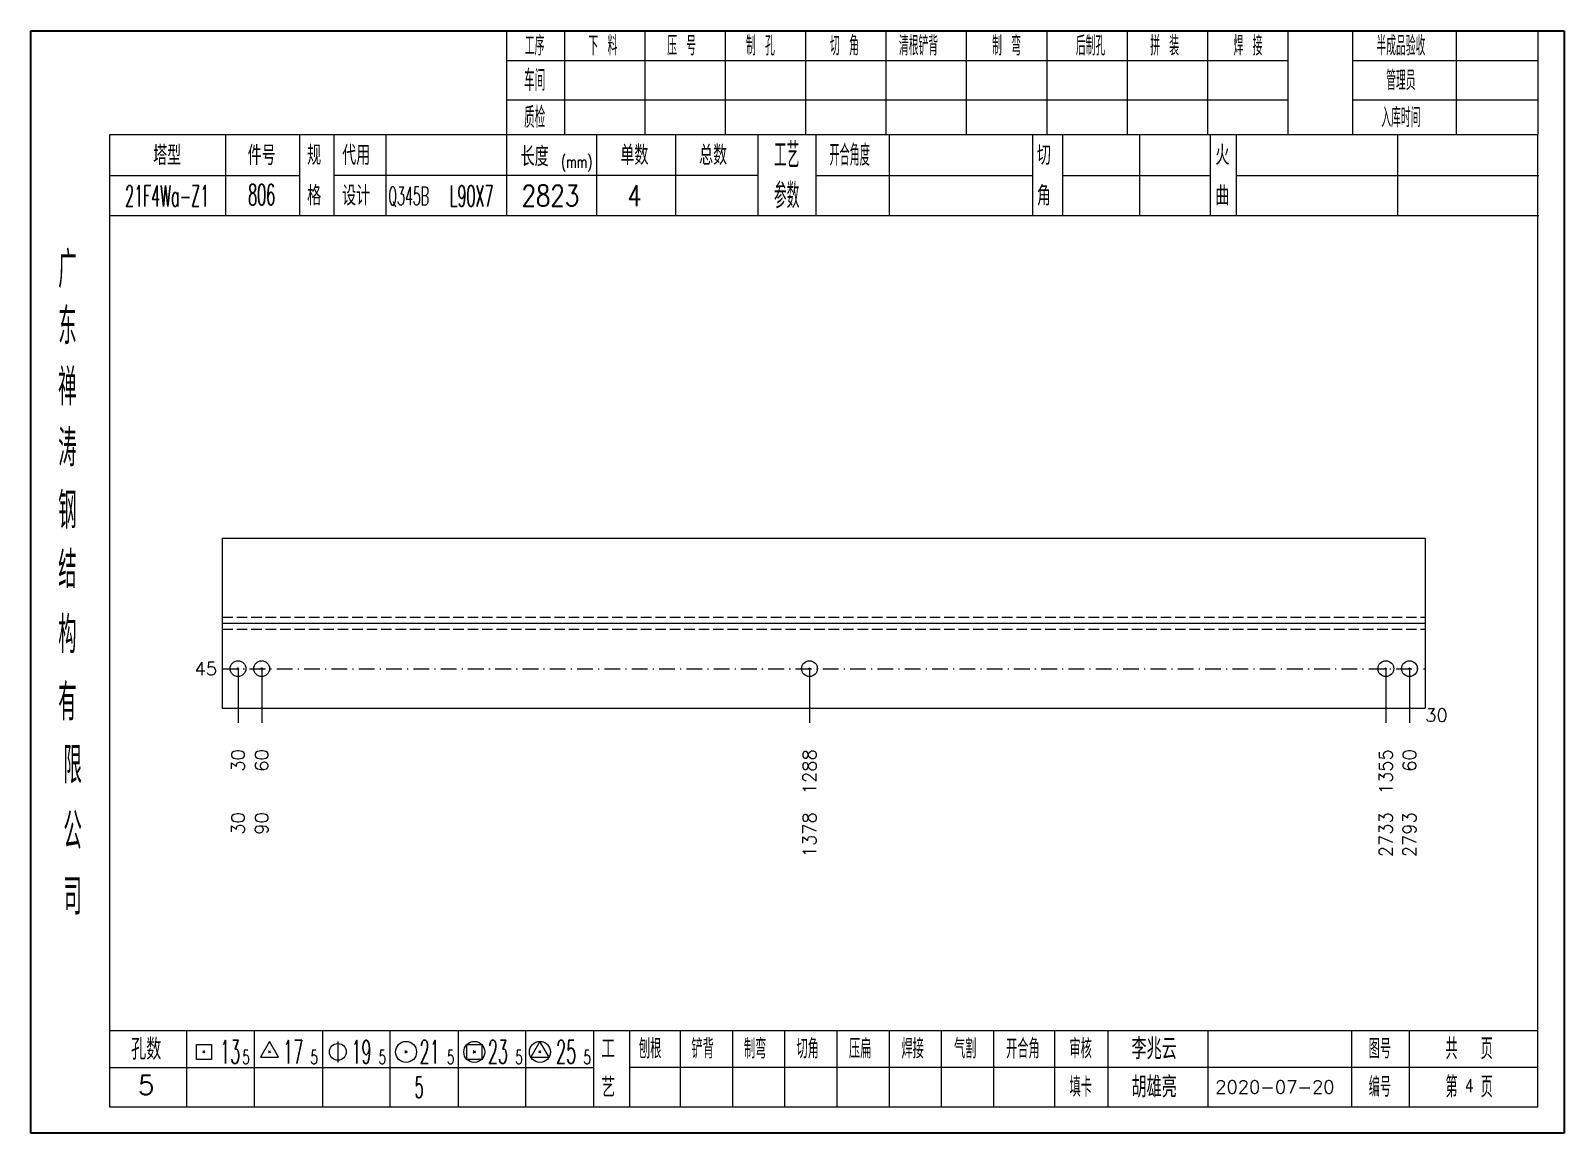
# Model space of a CAD drawing. Extents: x 1310 to 15542, y -76 to 8381.
# Drawn here: x 2452.8 to 2744.9, y 933.9 to 1143.8 of the extents above; entities that cross this region are included whole.
import ezdxf
from ezdxf.enums import TextEntityAlignment as Align

# ---------------------------------------------------------------- set-up
doc = ezdxf.new("R2010")
doc.units = 0
doc.header["$MEASUREMENT"] = 0
doc.linetypes.add('一点画线', pattern=[5.2, 3, -1, 0.2, -1])
doc.linetypes.add('虚线', pattern=[2.75, 2, -0.75])
doc.layers.get('0').update_dxf_attribs({"linetype": 'CONTINUOUS', "lineweight": 25})
for name, color, linetype, lineweight in [('1', 7, 'CONTINUOUS', 25), ('4', 7, 'CONTINUOUS', 25), ('5', 7, 'CONTINUOUS', 25)]:
    doc.layers.add(name, color=color, linetype=linetype, lineweight=lineweight)
doc.styles.get("Standard").update_dxf_attribs({"font": 'simplex.shx', "width": 0.7, "height": 3, "bigfont": 'gbhzfs.shx'})

# ---------------------------------------------------------------- blocks, each defined once
blk = doc.blocks.new('孔21.5')
at = {"layer": '5', "color": 7, "linetype": 'Continuous', "lineweight": 13}
for p, q in [((-0.1, -0.1), (0.1, 0.1)), ((0.1, -0.1), (-0.1, 0.1))]:
    blk.add_line(p, q, dxfattribs=at)
blk.add_circle((0, 0), 1, dxfattribs=at)
blk = doc.blocks.new('CTJGK')
at = {"color": 6, "linetype": 'Continuous'}
for p, q in [((0, 209.97), (292.13, 209.97)), ((0, 0), (0, 209.97)), ((292.13, 209.97), (292.13, 0)), ((292.13, 0), (0, 0))]:
    blk.add_line(p, q, dxfattribs=at)

msp = doc.modelspace()

# ---------------------------------------------------------------- linework, layer by layer
at = {"color": 7, "linetype": 'Continuous', "lineweight": 18}
for p, q in [((2489.312, 1047.171), (2489.312, 1014.837)), ((2489.312, 1047.171), (2718.442, 1047.171)), ((2718.442, 1047.171), (2718.442, 1014.837)), ((2489.312, 1031.004), (2718.442, 1031.004))]:
    msp.add_line(p, q, dxfattribs=at)
at = {"color": 1, "linetype": '虚线', "lineweight": 18}
for p, q in [((2489.312, 1032.171), (2718.442, 1032.171)), ((2489.312, 1029.837), (2718.442, 1029.837))]:
    msp.add_line(p, q, dxfattribs=at)
at = {"color": 3, "linetype": '一点画线', "lineweight": 13}
msp.add_line((2489.312, 1022.337), (2718.442, 1022.337), dxfattribs=at)
at = {"color": 7, "linetype": 'Continuous', "lineweight": 13}
for p, q in [((2492.312, 1022.337), (2492.312, 1012.004)), ((2496.812, 1022.337), (2496.812, 1012.004)), ((2601.158, 1022.337), (2601.158, 1012.004)), ((2710.942, 1022.337), (2710.942, 1012.004)), ((2715.442, 1022.337), (2715.442, 1012.004))]:
    msp.add_line(p, q, dxfattribs=at)
at = {"layer": '1', "color": 7, "linetype": 'Continuous', "lineweight": 18}
msp.add_line((2489.312, 1014.837), (2718.442, 1014.837), dxfattribs=at)
at = {"layer": '4', "color": 1, "linetype": 'Continuous', "lineweight": 18}
for p, q in [((2452.812, 1143.831), (2452.812, 933.861)), ((2744.942, 1143.831), (2452.812, 1143.831)), ((2543.442, 1143.831), (2543.442, 1123.991)), ((2554.472, 1143.831), (2554.472, 1123.971)), ((2569.782, 1143.831), (2569.782, 1123.971)), ((2585.102, 1143.831), (2585.102, 1123.971)), ((2600.412, 1143.831), (2600.412, 1123.971)), ((2615.722, 1143.831), (2615.722, 1123.971)), ((2631.032, 1143.831), (2631.032, 1123.971)), ((2646.352, 1143.831), (2646.352, 1123.971)), ((2661.662, 1143.831), (2661.662, 1123.971)), ((2676.972, 1143.831), (2676.972, 1123.971)), ((2692.282, 1143.831), (2692.282, 1123.991)), ((2692.282, 1143.831), (2692.282, 1123.971)), ((2704.562, 1143.831), (2704.562, 1123.971)), ((2724.312, 1143.831), (2724.312, 1123.971)), ((2739.892, 1143.831), (2739.892, 1123.971)), ((2744.942, 1114.031), (2744.942, 1143.831)), ((2692.282, 1138.101), (2543.442, 1138.101)), ((2739.892, 1138.101), (2704.562, 1138.101)), ((2692.282, 1130.621), (2543.442, 1130.621)), ((2739.892, 1130.621), (2704.562, 1130.621)), ((2467.822, 1123.971), (2467.822, 938.911)), ((2739.892, 1123.971), (2467.822, 1123.971)), ((2489.942, 1123.981), (2489.942, 1108.561)), ((2504.092, 1108.561), (2504.092, 1123.971)), ((2510.592, 1108.561), (2510.592, 1123.971)), ((2520.462, 1123.971), (2520.462, 1108.561)), ((2543.442, 1123.991), (2543.442, 1108.561)), ((2560.562, 1123.971), (2560.562, 1108.561)), ((2575.612, 1123.971), (2575.612, 1108.561)), ((2591.312, 1123.971), (2591.312, 1108.561)), ((2602.372, 1123.971), (2602.372, 1108.561)), ((2616.322, 1123.971), (2616.322, 1108.561)), ((2643.622, 1123.971), (2643.622, 1108.561)), ((2649.382, 1123.971), (2649.382, 1108.561)), ((2664.002, 1123.971), (2664.002, 1108.561)), ((2677.462, 1123.971), (2677.462, 1108.561)), ((2682.452, 1123.971), (2682.452, 1108.561)), ((2713.192, 1123.971), (2713.192, 1108.561)), ((2739.892, 938.911), (2739.892, 1123.971)), ((2504.092, 1116.211), (2467.822, 1116.211)), ((2591.312, 1116.261), (2510.592, 1116.261)), ((2602.372, 1116.261), (2643.622, 1116.261)), ((2649.382, 1116.261), (2677.462, 1116.261)), ((2682.452, 1116.261), (2740.072, 1116.261)), ((2744.942, 933.861), (2744.942, 1114.031)), ((2740.072, 1108.561), (2467.822, 1108.561)), ((2467.822, 953.441), (2739.892, 953.441)), ((2482.512, 953.441), (2482.512, 938.911)), ((2495.442, 938.911), (2495.442, 953.441)), ((2508.372, 953.441), (2508.372, 938.911)), ((2521.292, 938.911), (2521.292, 953.441)), ((2534.222, 953.441), (2534.222, 938.911)), ((2547.152, 938.911), (2547.152, 953.441)), ((2560.072, 938.911), (2560.072, 953.441)), ((2566.942, 938.911), (2566.942, 953.441)), ((2576.602, 938.911), (2576.602, 953.441)), ((2586.542, 938.911), (2586.542, 953.441)), ((2596.482, 938.911), (2596.482, 953.441)), ((2606.432, 938.911), (2606.432, 953.441)), ((2616.372, 938.911), (2616.372, 953.441)), ((2626.312, 938.911), (2626.312, 953.441)), ((2636.262, 938.911), (2636.262, 953.441)), ((2647.902, 938.911), (2647.902, 953.441)), ((2658.052, 938.911), (2658.052, 953.441)), ((2677.112, 938.911), (2677.112, 953.441)), ((2704.492, 938.911), (2704.492, 953.441)), ((2715.452, 938.911), (2715.452, 953.441)), ((2560.072, 946.311), (2467.822, 946.311)), ((2566.902, 946.471), (2739.892, 946.471)), ((2467.822, 938.911), (2739.892, 938.911)), ((2452.812, 933.861), (2744.942, 933.861))]:
    msp.add_line(p, q, dxfattribs=at)
at = {"layer": '4', "color": 7, "linetype": 'Continuous', "lineweight": 13}
for p, q in [((2484.398, 947.947), (2484.398, 950.775)), ((2484.398, 950.775), (2487.226, 950.775)), ((2485.612, 949.161), (2486.012, 949.561)), ((2486.012, 949.161), (2485.612, 949.561)), ((2487.226, 950.775), (2487.226, 947.947)), ((2498.312, 951.361), (2496.58, 948.361)), ((2498.112, 949.161), (2498.512, 949.561)), ((2498.512, 949.161), (2498.112, 949.561)), ((2500.044, 948.361), (2498.312, 951.361)), ((2511.312, 951.361), (2511.312, 947.361)), ((2524.112, 949.161), (2524.512, 949.561)), ((2524.512, 949.161), (2524.112, 949.561)), ((2535.898, 947.947), (2535.898, 950.775)), ((2535.898, 950.775), (2538.726, 950.775)), ((2537.112, 949.161), (2537.512, 949.561)), ((2537.512, 949.161), (2537.112, 949.561)), ((2538.726, 950.775), (2538.726, 947.947)), ((2549.812, 951.361), (2548.08, 948.361)), ((2549.612, 949.161), (2550.012, 949.561)), ((2550.012, 949.161), (2549.612, 949.561)), ((2551.544, 948.361), (2549.812, 951.361)), ((2487.226, 947.947), (2484.398, 947.947)), ((2496.58, 948.361), (2500.044, 948.361)), ((2538.726, 947.947), (2535.898, 947.947)), ((2548.08, 948.361), (2551.544, 948.361))]:
    msp.add_line(p, q, dxfattribs=at)
for centre, radius in [((2511.312, 949.361), 1.6), ((2524.312, 949.361), 2), ((2537.312, 949.361), 2), ((2549.812, 949.361), 2)]:
    msp.add_circle(centre, radius, dxfattribs=at)

# ---------------------------------------------------------------- block references
at = {"color": 0, "linetype": 'Continuous'}
msp.add_blockref('CTJGK', (2452.812, 933.861), dxfattribs=at)
at = {"layer": '1', "color": 8, "linetype": 'Continuous', "lineweight": 9, "xscale": 1.5, "yscale": 1.5, "zscale": 1.5}
for p in [(2492.312, 1022.337), (2496.812, 1022.337), (2601.158, 1022.337), (2710.942, 1022.337), (2715.442, 1022.337)]:
    msp.add_blockref('孔21.5', p, dxfattribs=at)

# ---------------------------------------------------------------- texts
at = {"color": 7, "linetype": 'Continuous', "lineweight": 13}
msp.add_text('45', height=2.5, dxfattribs=at).set_placement((2488.312, 1022.337), align=Align.MIDDLE_RIGHT)
at = {"layer": '1', "color": 7, "linetype": 'Continuous', "lineweight": 13}
msp.add_text('30', height=2.5, dxfattribs=at).set_placement((2718.442, 1013.504), align=Align.MIDDLE_LEFT)
at = {"layer": '1', "color": 8, "linetype": 'Continuous', "lineweight": 9}
for s, p in [('30', (2492.312, 1007.004)), ('60', (2496.812, 1007.004)), ('1288', (2601.158, 1007.004)), ('1355', (2710.942, 1007.004)), ('60', (2715.442, 1007.004))]:
    msp.add_text(s, height=2.5, rotation=90, dxfattribs=at).set_placement(p, align=Align.MIDDLE_RIGHT)
at = {"layer": '1', "color": 7, "linetype": 'Continuous', "lineweight": 13}
for s, p in [('30', (2492.312, 995.004)), ('90', (2496.812, 995.004)), ('1378', (2601.158, 995.004)), ('2733', (2710.942, 995.004)), ('2793', (2715.442, 995.004))]:
    msp.add_text(s, height=2.5, rotation=90, dxfattribs=at).set_placement(p, align=Align.MIDDLE_RIGHT)
at = {"layer": '4', "color": 1, "linetype": 'Continuous', "lineweight": 25}
for s, height, width, p in [('工序', 3.7, 0.7, (2548.812, 1140.961)), ('下 料', 3.7, 0.7, (2561.812, 1140.961)), ('压 号', 3.7, 0.7, (2576.812, 1140.961)), ('制 孔', 3.7, 0.7, (2591.812, 1140.961)), ('切 角', 3.7, 0.7, (2607.812, 1140.961)), ('清根铲背 ', 3.7, 0.7, (2622.812, 1140.961)), (' 制 弯', 3.7, 0.7, (2637.812, 1140.961)), (' 后制孔', 3.7, 0.7, (2653.812, 1140.961)), ('拼 装', 3.7, 0.7, (2668.812, 1140.961)), (' 焊 接', 3.7, 0.7, (2683.812, 1140.961)), ('半成品验收', 3.7, 0.7, (2713.812, 1140.961)), ('车间', 4, 0.7, (2548.812, 1134.361)), ('管理员', 3.7, 0.7, (2713.812, 1134.361)), ('质检', 4, 0.7, (2548.812, 1127.301)), ('入库时间', 3.7, 0.7, (2713.812, 1127.301)), ('工艺', 4.8, 0.7, (2596.812, 1120.121)), ('开合角度', 4, 0.6, (2608.812, 1120.121)), ('(mm)', 2.24, 0.7, (2556.812, 1118.861)), ('21F4Wa-Z1', 4, 0.5, (2478.812, 1112.381)), ('806', 4, 0.5, (2496.812, 1112.631)), ('Q345B', 3.5, 0.5, (2524.812, 1112.361)), ('L90X7', 4, 0.5, (2536.812, 1112.361)), ('2823', 4, 0.8, (2551.812, 1112.411)), ('4', 4, 0.8, (2567.812, 1112.411)), ('参数', 4.8, 0.7, (2596.812, 1112.411)), ('广', 6.96, 0.7, (2459.812, 1098.331)), ('东', 6.96, 0.7, (2459.812, 1087.541)), ('禅', 6.96, 0.7, (2459.812, 1075.951)), ('涛', 6.96, 0.7, (2459.812, 1064.351)), ('钢', 6.96, 0.7, (2459.812, 1052.461)), ('结', 6.96, 0.7, (2459.812, 1041.151)), ('构', 6.96, 0.7, (2459.812, 1028.771)), ('有', 6.96, 0.7, (2459.812, 1015.961)), ('限', 6.96, 0.7, (2460.812, 1003.961)), ('公', 6.96, 0.7, (2460.812, 991.421)), ('司', 6.96, 0.7, (2460.812, 978.941)), ('13', 4.47, 0.5, (2490.812, 949.361)), ('5', 2.68, 0.6, (2493.812, 948.361)), ('17', 4.47, 0.5, (2502.812, 949.361)), ('5', 2.68, 0.6, (2506.812, 948.361)), ('19', 4.47, 0.5, (2515.812, 949.361)), ('5', 2.68, 0.6, (2519.812, 948.361)), ('21', 4.47, 0.5, (2528.812, 949.361)), ('5', 2.68, 0.6, (2532.812, 948.361)), ('23', 4.47, 0.5, (2541.812, 949.361)), ('5', 2.68, 0.6, (2545.812, 948.361)), ('25', 4.47, 0.5, (2554.812, 949.361)), ('5', 2.68, 0.6, (2558.812, 948.361)), ('刨根', 3.7, 0.8, (2570.812, 949.961)), ('铲背', 3.7, 0.8, (2580.812, 949.961)), ('制弯', 3.7, 0.8, (2590.812, 949.961)), ('切角', 3.7, 0.8, (2600.812, 949.961)), ('压扁', 3.7, 0.8, (2610.812, 949.961)), ('焊接', 3.7, 0.8, (2620.812, 949.961)), ('气割', 3.7, 0.8, (2630.812, 949.961)), ('开合角', 3.7, 0.8, (2641.812, 949.961)), ('审核', 3.7, 0.8, (2652.812, 949.961)), ('图号', 3.7, 0.8, (2709.812, 949.961)), ('共  页', 4, 0.8, (2726.812, 949.961)), ('5', 4, 0.5, (2526.812, 942.611)), ('填卡', 3.7, 0.8, (2652.812, 942.691)), ('编号', 3.7, 0.8, (2709.812, 942.691)), ('第  页', 4, 0.8, (2726.812, 942.691))]:
    msp.add_text(s, height=height, dxfattribs=dict(at, width=width)).set_placement(p, align=Align.MIDDLE_CENTER)
for s, height, p in [('塔型', 3.7, (2478.812, 1120.091)), ('件号', 3.7, (2496.812, 1120.091)), ('规', 3.7, (2506.812, 1120.121)), ('代用', 3.7, (2514.812, 1120.121)), ('长度', 3.7, (2548.812, 1119.861)), ('单数', 3.7, (2567.812, 1120.121)), ('总数', 3.7, (2582.812, 1120.121)), ('切', 3.7, (2645.812, 1120.121)), ('火', 3.7, (2679.812, 1120.121)), ('格', 3.7, (2506.812, 1112.411)), ('设计', 3.7, (2514.812, 1112.411)), ('角', 3.7, (2645.812, 1112.411)), ('曲', 3.7, (2679.812, 1112.411)), ('李兆云', 4, (2666.812, 949.961)), ('孔数', 4, (2474.812, 949.881)), ('工', 3.7, (2562.812, 949.961)), ('5', 3.7, (2474.812, 943.051)), ('艺', 3.7, (2562.812, 942.611)), ('胡雄亮', 4, (2666.812, 942.691)), ('2020-07-20', 2.5, (2689.812, 942.691))]:
    msp.add_text(s, height=height, dxfattribs=at).set_placement(p, align=Align.MIDDLE_CENTER)
at = {"layer": '4', "color": 6, "linetype": 'Continuous', "lineweight": 25, "width": 0.8}
msp.add_text('4', height=2.5, dxfattribs=at).set_placement((2726.837, 942.919), align=Align.MIDDLE_CENTER)

doc.saveas('drawing.dxf')
